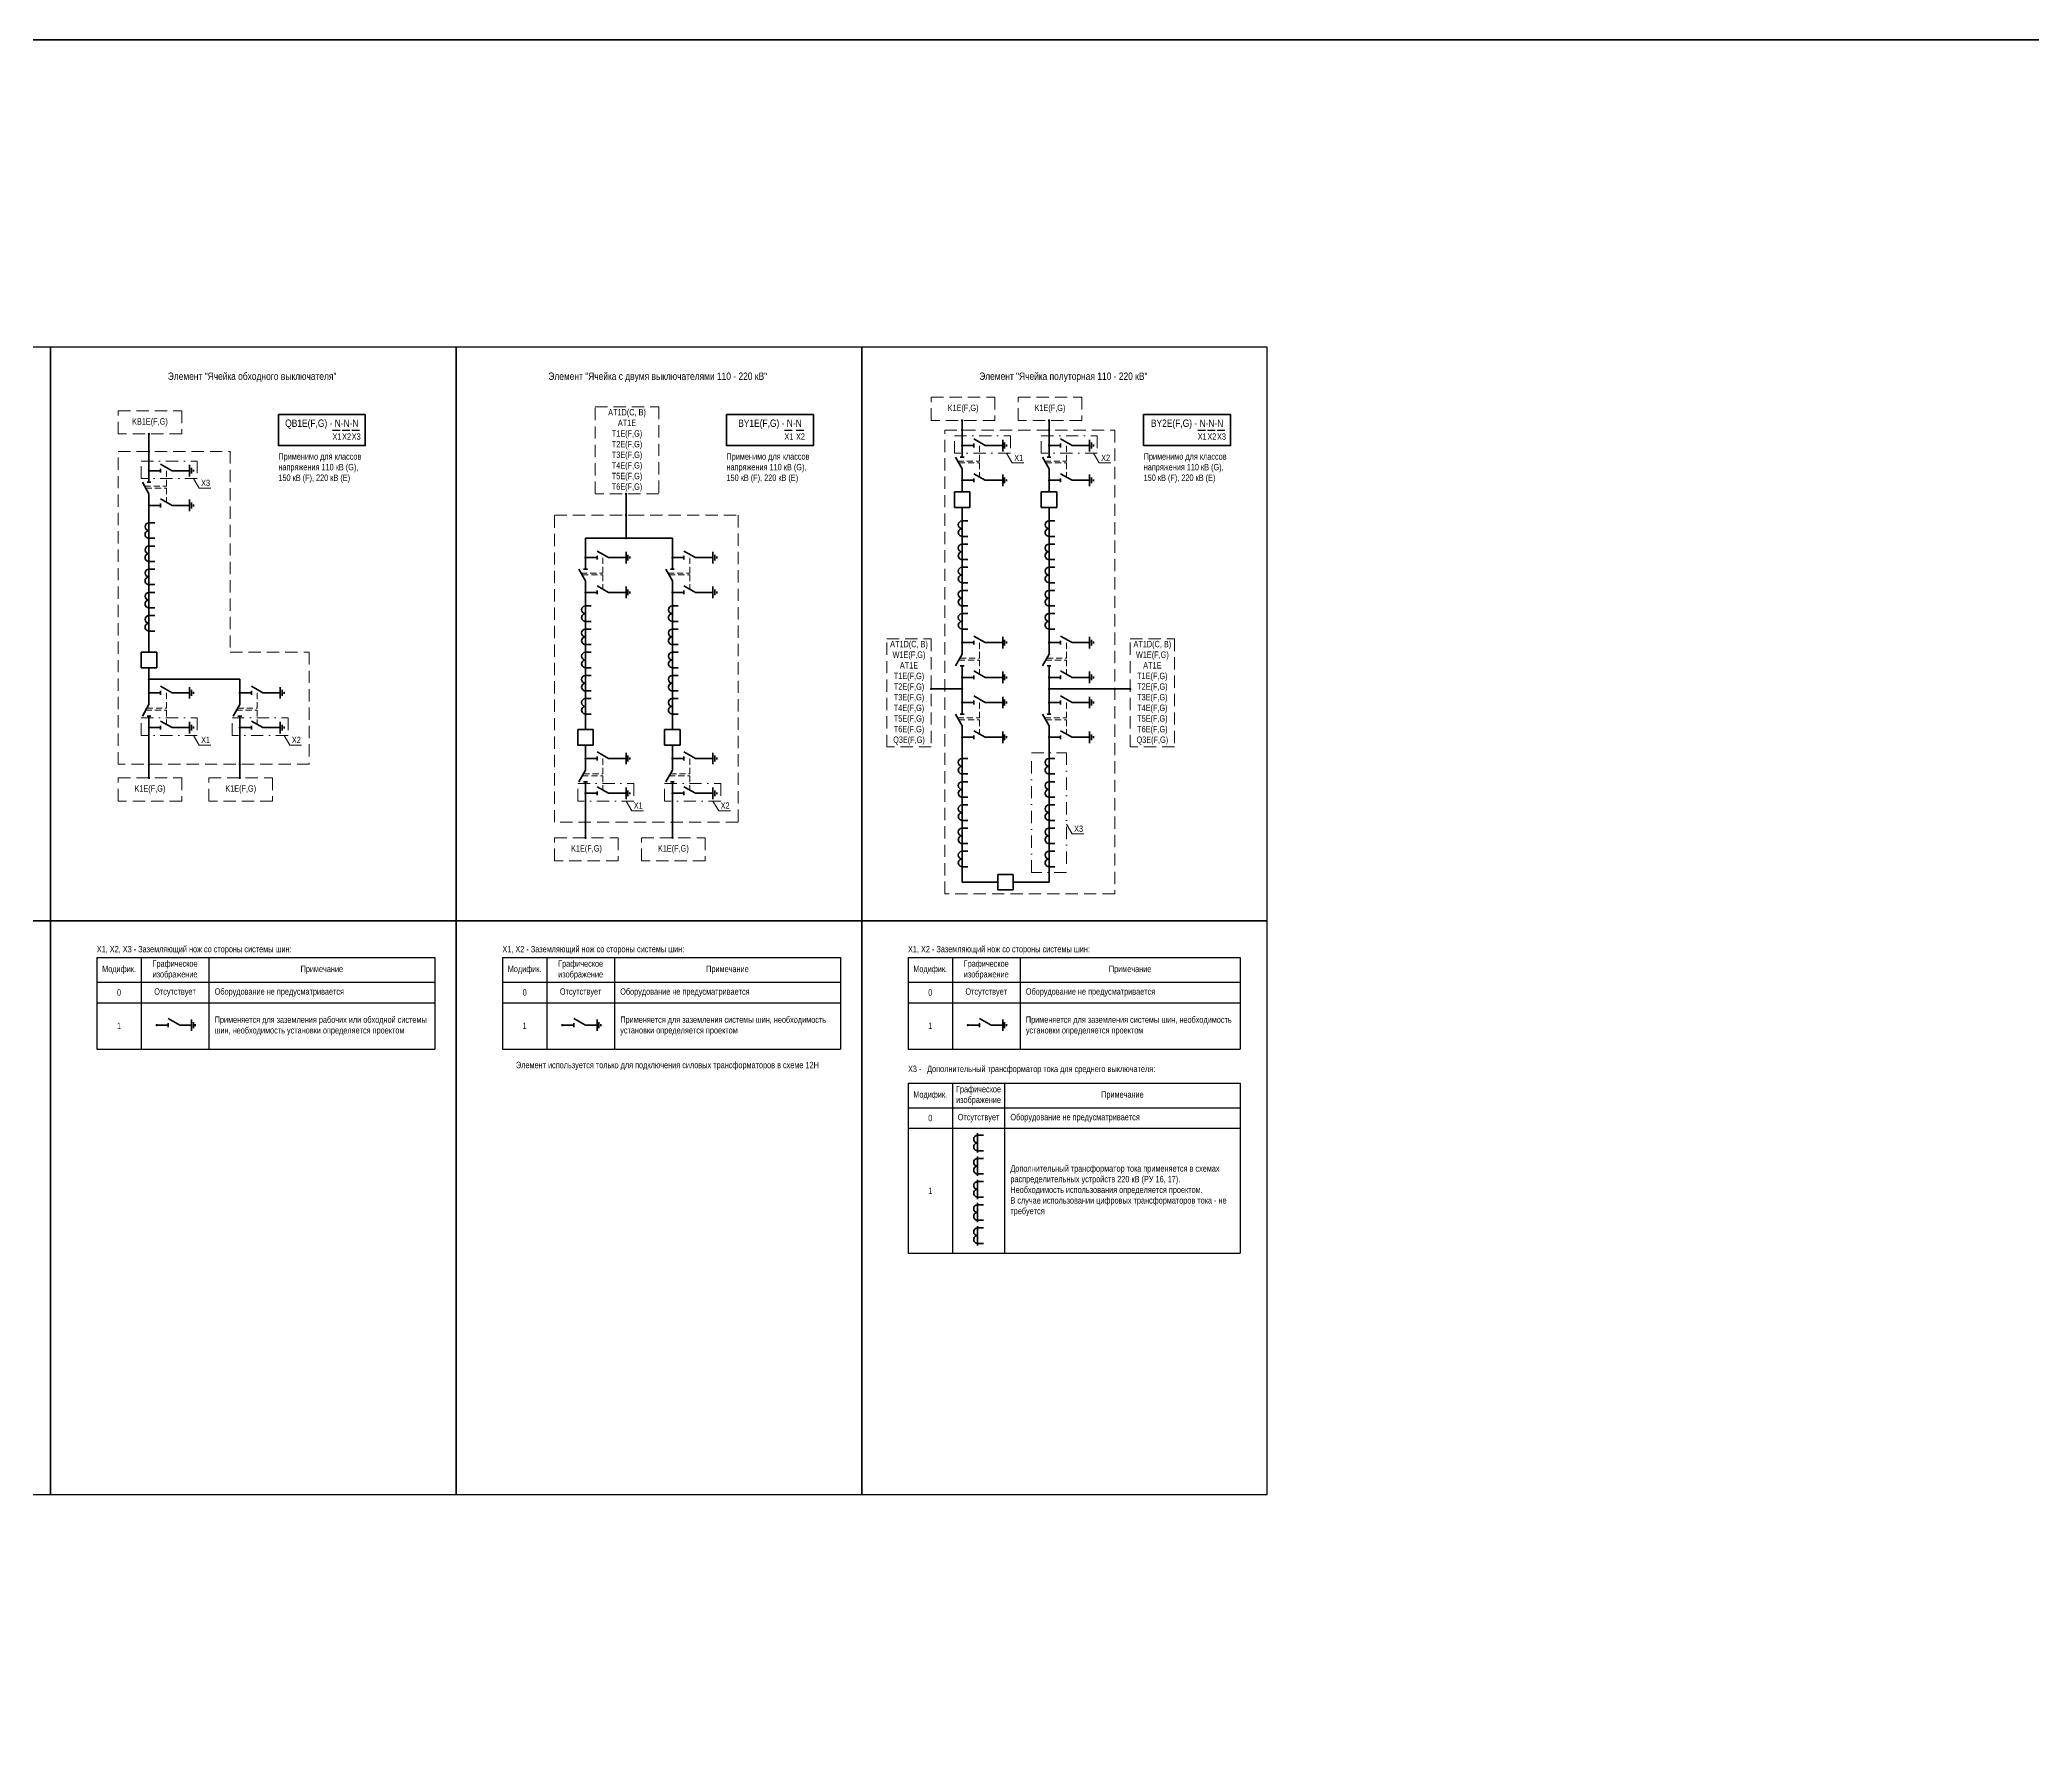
# Model space of a CAD drawing. Header units: millimetres. Extents: x 2565 to 10526, y 3800 to 9503.
# Drawn here: x 5732 to 6763, y 6908 to 7785 of the extents above; entities that cross this region are included whole.
import ezdxf
from ezdxf.enums import TextEntityAlignment as Align

# ---------------------------------------------------------------- set-up
doc = ezdxf.new("R2010")
doc.units = ezdxf.units.MM
doc.linetypes.add('штриховая2', pattern=[9.525, 6.35, -3.175])
doc.linetypes.add('штрихпунктирная2', pattern=[12.7, 6.35, -3.175, 0, -3.175])
for name, color, linetype, lineweight in [('Обводящая', 1, 'штрихпунктирная2', 13), ('Основная', 7, 'Continuous', 30), ('Толстая', 7, 'Continuous', 53), ('Штриховая', 7, 'штриховая2', 20)]:
    doc.layers.add(name, color=color, linetype=linetype, lineweight=lineweight)
doc.layers.add('Рамка', color=190, linetype='Continuous', lineweight=25, plot=False)
doc.styles.add('Narrow', font='ARIALN.TTF')
doc.styles.add('Вывод', font='tahoma.ttf', dxfattribs={"height": 2.5})
doc.styles.add('Компонент', font='ARIALN.TTF', dxfattribs={"height": 3.5})

# ---------------------------------------------------------------- blocks, each defined once
blk = doc.blocks.new('*U25')
at = {"color": 0}
for p, q in [((-3, 0), (0, 0)), ((0, -3), (0, 3)), ((1, -1.5), (1, 1.5)), ((2, -0.5), (2, 0.5))]:
    blk.add_line(p, q, dxfattribs=at)
blk = doc.blocks.new('*U191')
at = {"color": 0}
blk.add_line((0, 0), (6, 3.4), dxfattribs=at)
blk = doc.blocks.new('*U35')
at = {"color": 0}
blk.add_line((0, -1), (0, 1), dxfattribs=at)
blk = doc.blocks.new('*U33')
at = {"color": 0}
for p, q in [((0, 3), (0, 9)), ((0, -9), (0, -3))]:
    blk.add_line(p, q, dxfattribs=at)
at = {"color": 0, "ltscale": 0.25, "rotation": 89.99999999999999}
for name, p in [('*U191', (0, -3)), ('*U35', (0, 3))]:
    blk.add_blockref(name, p, dxfattribs=at)
at = {"layer": 'Основная'}
for tag, height, style, p in [('ОУ', 3.5, 'Компонент', (-12, 0)), ('В1', 2.5, 'Вывод', (2, 7)), ('В2', 2.5, 'Вывод', (2, -7))]:
    blk.add_attdef(tag, text='', height=height, dxfattribs=dict(at, style=style)).set_placement(p, align=Align.MIDDLE_CENTER)
blk = doc.blocks.new('*U56')
at = {"color": 0}
for p, q in [((0, 0), (-8, 0)), ((-8, -8), (-8, 0)), ((0, -8), (0, 0)), ((0, -8), (-8, -8))]:
    blk.add_line(p, q, dxfattribs=at)
at = {"layer": 'Основная', "style": 'Компонент'}
blk.add_attdef('ОУ', text='', height=3.5, dxfattribs=at).set_placement((-15, -3), align=Align.MIDDLE_CENTER)
blk = doc.blocks.new('*U42')
at = {"color": 0, "lineweight": 50}
blk.add_line((0, -5), (0, 5), dxfattribs=at)
at = {"color": 0, "ltscale": 0.25}
for p, q in [((0, 4), (3, 4)), ((0, -4), (3, -4))]:
    blk.add_line(p, q, dxfattribs=at)
for centre, major_axis, start_param, end_param in [((0, -2), (-2, 0), 4.712389, 7.853982), ((0, 2), (0, -2), 3.141593, 6.283185)]:
    blk.add_ellipse(centre, major_axis=major_axis, ratio=1, start_param=start_param, end_param=end_param, dxfattribs=at)
at = {"layer": 'Основная'}
for tag, height, style, p in [('ОУ', 3.5, 'Компонент', (-6, 0)), ('В1', 2.5, 'Вывод', (5, 6)), ('В2', 2.5, 'Вывод', (5, -6))]:
    blk.add_attdef(tag, text='', height=height, dxfattribs=dict(at, style=style)).set_placement(p, align=Align.MIDDLE_CENTER)
blk = doc.blocks.new('*U93')
at = {"color": 0}
for p, q in [((0, 9), (0, 3)), ((0, -3), (0, -9))]:
    blk.add_line(p, q, dxfattribs=at)
at = {"color": 0, "ltscale": 0.25, "xscale": -1, "rotation": 90}
for name, p in [('*U191', (0, 3)), ('*U35', (0, -3))]:
    blk.add_blockref(name, p, dxfattribs=at)
at = {"layer": 'Основная'}
for tag, height, style, p in [('ОУ', 3.5, 'Компонент', (-12, 0)), ('В2', 2.5, 'Вывод', (2, 7)), ('В1', 2.5, 'Вывод', (2, -7))]:
    blk.add_attdef(tag, text='', height=height, dxfattribs=dict(at, style=style)).set_placement(p, align=Align.MIDDLE_CENTER)
blk = doc.blocks.new('*U41')
at = {"color": 0}
for p, q in [((-3, 0), (-9, 0)), ((9, 0), (3, 0))]:
    blk.add_line(p, q, dxfattribs=at)
at = {"color": 0, "ltscale": 0.25, "xscale": -1}
for name, p in [('*U191', (3, 0)), ('*U35', (-3, 0))]:
    blk.add_blockref(name, p, dxfattribs=at)
at = {"layer": 'Основная'}
for tag, height, style, p in [('ОУ', 3.5, 'Компонент', (0, 12)), ('В1', 2.5, 'Вывод', (-7, -2)), ('В2', 2.5, 'Вывод', (7, -2))]:
    blk.add_attdef(tag, text='', height=height, dxfattribs=dict(at, style=style)).set_placement(p, align=Align.MIDDLE_CENTER)
blk = doc.blocks.new('*T73')
at = {"layer": 'Основная', "color": 0, "linetype": 'ByBlock', "lineweight": -2, "transparency": 16777216}
for p, q in [((0, 0), (175, 0)), ((0, 0), (0, -47.4)), ((23, 0), (23, -47.4)), ((58, 0), (58, -47.4)), ((175, 0), (175, -47.4)), ((0, -12.8), (175, -12.8)), ((0, -23.4), (175, -23.4)), ((0, -47.4), (175, -47.4))]:
    blk.add_line(p, q, dxfattribs=at)
at = {"layer": 'Основная', "color": 0, "transparency": 16777216, "char_height": 3.3, "style": 'Narrow'}
for s, insert, width, attachment_point in [('Модифик.', (11.5, -6.4), 20, 5), ('Графическое изображение', (40.5, -6.4), 32, 5), ('Примечание', (116.5, -6.4), 114, 5), ('0', (11.5, -18.1), 20, 5), ('Отсутствует', (40.5, -18.1), 32, 5), ('Оборудование не предусматривается', (61, -18.1), 111, 4), ('Применяется для заземления системы шин, необходимость установки определяется проектом', (61, -35.4), 111, 4), ('1', (11.5, -35.4), 20, 5)]:
    blk.add_mtext(s, dxfattribs=dict(at, insert=insert, width=width, attachment_point=attachment_point))
blk = doc.blocks.new('*T74')
at = {"layer": 'Основная', "color": 0, "linetype": 'ByBlock', "lineweight": -2, "transparency": 16777216}
for p, q in [((0, 0), (172, 0)), ((0, 0), (0, -47.4)), ((23, 0), (23, -47.4)), ((58, 0), (58, -47.4)), ((172, 0), (172, -47.4)), ((0, -12.8), (172, -12.8)), ((0, -23.4), (172, -23.4)), ((0, -47.4), (172, -47.4))]:
    blk.add_line(p, q, dxfattribs=at)
at = {"layer": 'Основная', "color": 0, "transparency": 16777216, "char_height": 3.3, "style": 'Narrow'}
for s, insert, width, attachment_point in [('Модифик.', (11.5, -6.4), 20, 5), ('Графическое изображение', (40.5, -6.4), 32, 5), ('Примечание', (115, -6.4), 111, 5), ('0', (11.5, -18.1), 20, 5), ('Отсутствует', (40.5, -18.1), 32, 5), ('Оборудование не предусматривается', (61, -18.1), 108, 4), ('Применяется для заземления системы шин, необходимость установки определяется проектом', (61, -35.4), 108, 4), ('1', (11.5, -35.4), 20, 5)]:
    blk.add_mtext(s, dxfattribs=dict(at, insert=insert, width=width, attachment_point=attachment_point))
blk = doc.blocks.new('*T75')
at = {"layer": 'Основная', "color": 0, "linetype": 'ByBlock', "lineweight": -2, "transparency": 16777216}
for p, q in [((0, 0), (172, 0)), ((0, 0), (0, -88)), ((23, 0), (23, -88)), ((50, 0), (50, -88)), ((172, 0), (172, -88)), ((0, -12.8), (172, -12.8)), ((0, -23.4), (172, -23.4)), ((0, -88), (172, -88))]:
    blk.add_line(p, q, dxfattribs=at)
at = {"layer": 'Основная', "color": 0, "transparency": 16777216, "char_height": 3.3, "style": 'Narrow'}
for s, insert, width, attachment_point in [('Модифик.', (11.5, -6.4), 20, 5), ('Графическое изображение', (36.5, -6.4), 24, 5), ('Примечание', (111, -6.4), 119, 5), ('0', (11.5, -18.1), 20, 5), ('Отсутствует', (36.5, -18.1), 24, 5), ('Оборудование не предусматривается', (53, -18.1), 116, 4), ('Дополнительный трансформатор тока применяется в схемах распределительных устройств 220 кВ (РУ 16, 17). Необходимость использования определяется проектом.\\PВ случае использовании цифровых трансформаторов тока - не требуется', (53, -55.7), 116, 4), ('1', (11.5, -55.7), 20, 5)]:
    blk.add_mtext(s, dxfattribs=dict(at, insert=insert, width=width, attachment_point=attachment_point))
blk = doc.blocks.new('*T78')
at = {"layer": 'Основная', "color": 0, "linetype": 'ByBlock', "lineweight": -2, "transparency": 16777216}
for p, q in [((0, 0), (175, 0)), ((0, 0), (0, -47.4)), ((23, 0), (23, -47.4)), ((58, 0), (58, -47.4)), ((175, 0), (175, -47.4)), ((0, -12.8), (175, -12.8)), ((0, -23.4), (175, -23.4)), ((0, -47.4), (175, -47.4))]:
    blk.add_line(p, q, dxfattribs=at)
at = {"layer": 'Основная', "color": 0, "transparency": 16777216, "char_height": 3.3, "style": 'Narrow'}
for s, insert, width, attachment_point in [('Модифик.', (11.5, -6.4), 20, 5), ('Графическое изображение', (40.5, -6.4), 32, 5), ('Примечание', (116.5, -6.4), 114, 5), ('0', (11.5, -18.1), 20, 5), ('Отсутствует', (40.5, -18.1), 32, 5), ('Оборудование не предусматривается', (61, -18.1), 111, 4), ('Применяется для заземления рабочих или обходной системы шин, необходимость установки определяется проектом', (61, -35.4), 111, 4), ('1', (11.5, -35.4), 20, 5)]:
    blk.add_mtext(s, dxfattribs=dict(at, insert=insert, width=width, attachment_point=attachment_point))

msp = doc.modelspace()

# ---------------------------------------------------------------- linework, layer by layer
at = {"layer": 'Обводящая', "linetype": 'штрихпунктирная2'}
for points in [[(6205, 7580), (6234, 7580), (6234, 7571), (6205, 7571)], [(6250, 7580), (6279, 7580), (6279, 7571), (6250, 7571)], [(5784, 7567), (5813, 7567), (5813, 7558), (5784, 7558)], [(5784, 7434), (5813, 7434), (5813, 7425), (5784, 7425)], [(5831, 7434), (5860, 7434), (5860, 7425), (5831, 7425)], [(6245, 7416), (6263, 7416), (6263, 7354), (6245, 7354)], [(6010, 7400), (6039, 7400), (6039, 7391), (6010, 7391)], [(6055, 7400), (6084, 7400), (6084, 7391), (6055, 7391)]]:
    msp.add_lwpolyline(points, close=True, dxfattribs=at)
at = {"layer": 'Обводящая'}
for points in [[(6232, 7571), (6235, 7566), (6241, 7566)], [(6277, 7571), (6280, 7566), (6286, 7566)], [(5811, 7558), (5814, 7553), (5820, 7553)], [(5811, 7425), (5814, 7420), (5820, 7420)], [(5858, 7425), (5861, 7420), (5867, 7420)], [(6035, 7391), (6038, 7386), (6044, 7386)], [(6080, 7391), (6083, 7386), (6089, 7386)], [(6263, 7379), (6266, 7374), (6272, 7374)]]:
    msp.add_lwpolyline(points, dxfattribs=at)
at = {"layer": 'Основная', "color": 5, "lineweight": 70}
msp.add_lwpolyline([(4029, 7785), (10150, 7785), (10150, 6031), (4029, 6031)], close=True, dxfattribs=at)
at = {"layer": 'Основная'}
for points in [[(5883, 7583), (5887, 7583)], [(5888, 7583), (5892, 7583)], [(5893, 7583), (5897, 7583)], [(6117, 7583), (6121, 7583)], [(6123, 7583), (6127, 7583)], [(6331, 7583), (6335, 7583)], [(6336, 7583), (6340, 7583)], [(6341, 7583), (6345, 7583)]]:
    msp.add_lwpolyline(points, dxfattribs=at)
at = {"layer": 'Рамка'}
for points in [[(5527, 7329), (5737, 7329), (5737, 7626), (5527, 7626)], [(5737, 7329), (5947, 7329), (5947, 7626), (5737, 7626)], [(5947, 7329), (6157, 7329), (6157, 7626), (5947, 7626)], [(6157, 7329), (6367, 7329), (6367, 7626), (6157, 7626)], [(5527, 7032), (5737, 7032), (5737, 7329), (5527, 7329)], [(5737, 7032), (5947, 7032), (5947, 7329), (5737, 7329)], [(5947, 7032), (6157, 7032), (6157, 7329), (5947, 7329)], [(6157, 7032), (6367, 7032), (6367, 7329), (6157, 7329)]]:
    msp.add_lwpolyline(points, close=True, dxfattribs=at)
at = {"layer": 'Толстая'}
for points in [[(5855, 7591), (5900, 7591), (5900, 7575), (5855, 7575)], [(6087, 7591), (6132, 7591), (6132, 7575), (6087, 7575)], [(6303, 7591), (6348, 7591), (6348, 7575), (6303, 7575)]]:
    msp.add_lwpolyline(points, close=True, dxfattribs=at)
at = {"layer": 'Толстая', "ltscale": 0.25, "const_width": 0.6}
for points in [[(6208.7, 7588, 1), (6209.3, 7588, 1)], [(6208.7, 7583, 1), (6209.3, 7583, 1)], [(6253.7, 7588, 1), (6254.3, 7588, 1)], [(6253.7, 7583, 1), (6254.3, 7583, 1)], [(5787.7, 7581, 1), (5788.3, 7581, 1)], [(5787.7, 7572, 1), (5788.3, 7572, 1)], [(6208.7, 7575, 1), (6209.3, 7575, 1)], [(6253.7, 7575, 1), (6254.3, 7575, 1)], [(5787.7, 7562, 1), (5788.3, 7562, 1)], [(6208.7, 7557, 1), (6209.3, 7557, 1)], [(6253.7, 7557, 1), (6254.3, 7557, 1)], [(5787.7, 7544, 1), (5788.3, 7544, 1)], [(6034.7, 7550, 1), (6035.3, 7550, 1)], [(6034.7, 7539, 1), (6035.3, 7539, 1)], [(6034.7, 7527, 1), (6035.3, 7527, 1)], [(6013.7, 7517, 1), (6014.3, 7517, 1)], [(6058.7, 7517, 1), (6059.3, 7517, 1)], [(6013.7, 7499, 1), (6014.3, 7499, 1)], [(6058.7, 7499, 1), (6059.3, 7499, 1)], [(6208.7, 7473, 1), (6209.3, 7473, 1)], [(6253.7, 7473, 1), (6254.3, 7473, 1)], [(5787.7, 7454, 1), (5788.3, 7454, 1)], [(5787.7, 7447, 1), (5788.3, 7447, 1)], [(5834.7, 7447, 1), (5835.3, 7447, 1)], [(6192.7, 7449, 1), (6193.3, 7449, 1)], [(6199.7, 7449, 1), (6200.3, 7449, 1)], [(6208.7, 7455, 1), (6209.3, 7455, 1)], [(6208.7, 7449, 1), (6209.3, 7449, 1)], [(6253.7, 7455, 1), (6254.3, 7455, 1)], [(6253.7, 7449, 1), (6254.3, 7449, 1)], [(6287.7, 7449, 1), (6288.3, 7449, 1)], [(6295.7, 7449, 1), (6296.3, 7449, 1)], [(6208.7, 7442, 1), (6209.3, 7442, 1)], [(6253.7, 7442, 1), (6254.3, 7442, 1)], [(5787.7, 7429, 1), (5788.3, 7429, 1)], [(5834.7, 7429, 1), (5835.3, 7429, 1)], [(6208.7, 7424, 1), (6209.3, 7424, 1)], [(6253.7, 7424, 1), (6254.3, 7424, 1)], [(5787.7, 7410, 1), (5788.3, 7410, 1)], [(5834.7, 7410, 1), (5835.3, 7410, 1)], [(6013.7, 7413, 1), (6014.3, 7413, 1)], [(6058.7, 7413, 1), (6059.3, 7413, 1)], [(5787.7, 7403, 1), (5788.3, 7403, 1)], [(5834.7, 7403, 1), (5835.3, 7403, 1)], [(6013.7, 7395, 1), (6014.3, 7395, 1)], [(6058.7, 7395, 1), (6059.3, 7395, 1)], [(6013.7, 7380, 1), (6014.3, 7380, 1)], [(6058.7, 7380, 1), (6059.3, 7380, 1)], [(6013.7, 7372, 1), (6014.3, 7372, 1)], [(6058.7, 7372, 1), (6059.3, 7372, 1)], [(5791.7, 7275, 1), (5792.3, 7275, 1)], [(6001.7, 7275, 1), (6002.3, 7275, 1)], [(6211.7, 7275, 1), (6212.3, 7275, 1)]]:
    msp.add_lwpolyline(points, format="xyb", close=True, dxfattribs=at)
at = {"layer": 'Толстая'}
for points in [[(6209, 7575), (6209, 7588)], [(6254, 7575), (6254, 7588)], [(5788, 7562), (5788, 7581)], [(6209, 7557), (6209, 7551)], [(6254, 7557), (6254, 7551)], [(5788, 7468), (5788, 7544)], [(6035, 7527), (6035, 7550)], [(6209, 7543), (6209, 7473)], [(6254, 7543), (6254, 7473)], [(6014, 7527), (6014, 7517)], [(6059, 7527), (6014, 7527)], [(6059, 7527), (6059, 7517)], [(6014, 7499), (6014, 7428)], [(6059, 7499), (6059, 7428)], [(5788, 7456), (5788, 7460)], [(5788, 7456), (5788, 7447)], [(5788, 7454), (5835, 7454), (5835, 7447)], [(6209, 7449), (6193, 7449)], [(6209, 7455), (6209, 7442)], [(6254, 7455), (6254, 7442)], [(6296, 7449), (6254, 7449)], [(5788, 7429), (5788, 7403)], [(5835, 7429), (5835, 7403)], [(6014, 7420), (6014, 7413)], [(6059, 7420), (6059, 7413)], [(6209, 7424), (6209, 7349)], [(6254, 7424), (6254, 7417)], [(6254, 7417), (6254, 7349)], [(6014, 7395), (6014, 7372)], [(6059, 7395), (6059, 7372)], [(6209, 7349), (6227.5, 7349)], [(6235.5, 7349), (6254, 7349)]]:
    msp.add_lwpolyline(points, dxfattribs=at)
at = {"layer": 'Штриховая', "linetype": 'штриховая2'}
for points in [[(5772, 7593), (5805, 7593), (5805, 7581), (5772, 7581)], [(6019, 7595), (6052, 7595), (6052, 7550), (6019, 7550)], [(5772, 7403), (5805, 7403), (5805, 7391), (5772, 7391)], [(5819, 7403), (5852, 7403), (5852, 7391), (5819, 7391)], [(5998, 7372), (6031, 7372), (6031, 7360), (5998, 7360)], [(6043, 7372), (6076, 7372), (6076, 7360), (6043, 7360)]]:
    msp.add_lwpolyline(points, close=True, dxfattribs=at)
at = {"layer": 'Штриховая'}
for points in [[(6193, 7600), (6226, 7600), (6226, 7588), (6193, 7588)], [(6238, 7600), (6271, 7600), (6271, 7588), (6238, 7588)], [(6200, 7583), (6288, 7583), (6288, 7343), (6200, 7343)], [(6170, 7475), (6193, 7475), (6193, 7419), (6170, 7419)], [(6296, 7475), (6319, 7475), (6319, 7419), (6296, 7419)]]:
    msp.add_lwpolyline(points, close=True, dxfattribs=at)
at = {"layer": 'Штриховая', "linetype": 'штриховая2'}
for points in [[(5871, 7410), (5772, 7410), (5772, 7572), (5830, 7572), (5830, 7468), (5871, 7468), (5871, 7410)], [(6093, 7380), (5998, 7380), (5998, 7539), (6038, 7539), (6038, 7539), (6093, 7539), (6093, 7380)]]:
    msp.add_lwpolyline(points, dxfattribs=at)
at = {"layer": 'Штриховая', "ltscale": 0.5}
for points in [[(6206.7, 7567), (6218, 7567), (6218, 7576.7)], [(6251.7, 7567), (6263, 7567), (6263, 7576.7)], [(5785.7, 7554), (5797, 7554), (5797, 7563.7)], [(6207.3, 7566), (6218, 7566), (6218, 7558.7)], [(6252.3, 7566), (6263, 7566), (6263, 7558.7)], [(5786.3, 7553), (5797, 7553), (5797, 7545.7)], [(6011.7, 7509), (6023, 7509), (6023, 7518.7)], [(6056.7, 7509), (6068, 7509), (6068, 7518.7)], [(6012.3, 7508), (6023, 7508), (6023, 7500.7)], [(6057.3, 7508), (6068, 7508), (6068, 7500.7)], [(6207.9, 7465), (6218, 7465), (6218, 7474.7)], [(6252.9, 7465), (6263, 7465), (6263, 7474.7)], [(6207.3, 7464), (6218, 7464), (6218, 7456.7)], [(6252.3, 7464), (6263, 7464), (6263, 7456.7)], [(5786.9, 7439), (5797, 7439), (5797, 7448.7)], [(5833.9, 7439), (5844, 7439), (5844, 7448.7)], [(5786.3, 7438), (5797, 7438), (5797, 7430.7)], [(5833.3, 7438), (5844, 7438), (5844, 7430.7)], [(6206.7, 7434), (6218, 7434), (6218, 7443.7)], [(6251.7, 7434), (6263, 7434), (6263, 7443.7)], [(6207.3, 7433), (6218, 7433), (6218, 7425.7)], [(6252.3, 7433), (6263, 7433), (6263, 7425.7)], [(6012.9, 7405), (6023, 7405), (6023, 7414.7)], [(6057.9, 7405), (6068, 7405), (6068, 7414.7)], [(6012.3, 7404), (6023, 7404), (6023, 7396.7)], [(6057.3, 7404), (6068, 7404), (6068, 7396.7)]]:
    msp.add_lwpolyline(points, dxfattribs=at)

# ---------------------------------------------------------------- block references
for name, p in [('*T78', (5761, 7310)), ('*T73', (5971, 7310)), ('*T74', (6181, 7310)), ('*T75', (6181, 7245))]:
    msp.add_blockref(name, p)
at = {"layer": 'Толстая', "ltscale": 0.25}
for name, p in [('*U33', (6209, 7566)), ('*U41', (6218, 7575)), ('*U25', (6230, 7575)), ('*U33', (6254, 7566)), ('*U41', (6263, 7575)), ('*U25', (6275, 7575)), ('*U33', (5788, 7553)), ('*U41', (5797, 7562)), ('*U25', (5809, 7562)), ('*U56', (6213, 7551)), ('*U41', (6218, 7557)), ('*U25', (6230, 7557)), ('*U56', (6258, 7551)), ('*U41', (6263, 7557)), ('*U25', (6275, 7557)), ('*U41', (5797, 7544)), ('*U25', (5809, 7544)), ('*U42', (5788, 7531)), ('*U42', (6209, 7532)), ('*U42', (6254, 7532)), ('*U42', (5788, 7519)), ('*U41', (6023, 7517)), ('*U25', (6035, 7517)), ('*U41', (6068, 7517)), ('*U25', (6080, 7517)), ('*U42', (6209, 7520)), ('*U42', (6254, 7520)), ('*U42', (5788, 7507)), ('*U33', (6014, 7508)), ('*U33', (6059, 7508)), ('*U42', (6209, 7508)), ('*U42', (6254, 7508)), ('*U42', (5788, 7495)), ('*U41', (6023, 7499)), ('*U25', (6035, 7499)), ('*U41', (6068, 7499)), ('*U25', (6080, 7499)), ('*U42', (6209, 7496)), ('*U42', (6254, 7496)), ('*U42', (6014, 7488)), ('*U42', (6059, 7488)), ('*U42', (6209, 7484)), ('*U42', (6254, 7484)), ('*U42', (5788, 7483)), ('*U42', (6014, 7476)), ('*U42', (6059, 7476)), ('*U42', (6014, 7464)), ('*U42', (6059, 7464)), ('*U93', (6209, 7464)), ('*U41', (6218, 7473)), ('*U25', (6230, 7473)), ('*U93', (6254, 7464)), ('*U41', (6263, 7473)), ('*U25', (6275, 7473)), ('*U56', (5792, 7468)), ('*U41', (6218, 7455)), ('*U25', (6230, 7455)), ('*U41', (6263, 7455)), ('*U25', (6275, 7455)), ('*U41', (5797, 7447)), ('*U25', (5809, 7447)), ('*U41', (5844, 7447)), ('*U25', (5856, 7447)), ('*U42', (6014, 7452)), ('*U42', (6059, 7452)), ('*U93', (5788, 7438)), ('*U93', (5835, 7438)), ('*U42', (6014, 7440)), ('*U42', (6059, 7440)), ('*U33', (6209, 7433)), ('*U41', (6218, 7442)), ('*U25', (6230, 7442)), ('*U33', (6254, 7433)), ('*U41', (6263, 7442)), ('*U25', (6275, 7442)), ('*U41', (5797, 7429)), ('*U25', (5809, 7429)), ('*U41', (5844, 7429)), ('*U25', (5856, 7429)), ('*U56', (6018, 7428)), ('*U56', (6063, 7428)), ('*U41', (6218, 7424)), ('*U25', (6230, 7424)), ('*U41', (6263, 7424)), ('*U25', (6275, 7424)), ('*U93', (6014, 7404)), ('*U41', (6023, 7413)), ('*U25', (6035, 7413)), ('*U93', (6059, 7404)), ('*U41', (6068, 7413)), ('*U25', (6080, 7413)), ('*U42', (6209, 7409)), ('*U42', (6254, 7409)), ('*U41', (6023, 7395)), ('*U25', (6035, 7395)), ('*U41', (6068, 7395)), ('*U25', (6080, 7395)), ('*U42', (6209, 7397)), ('*U42', (6254, 7397)), ('*U42', (6209, 7385)), ('*U42', (6254, 7385)), ('*U42', (6209, 7373)), ('*U42', (6254, 7373)), ('*U42', (6209, 7361)), ('*U42', (6254, 7361)), ('*U56', (6235.5, 7353)), ('*U41', (5801, 7275)), ('*U25', (5810, 7275)), ('*U41', (6011, 7275)), ('*U25', (6020, 7275)), ('*U41', (6221, 7275)), ('*U25', (6230, 7275)), ('*U42', (6217, 7214)), ('*U42', (6217, 7202)), ('*U42', (6217, 7190)), ('*U42', (6217, 7178)), ('*U42', (6217, 7166))]:
    msp.add_blockref(name, p, dxfattribs=at)

# ---------------------------------------------------------------- texts
at = {"layer": 'Основная', "style": 'Narrow'}
for s, p in [('Элемент "Ячейка обходного выключателя" ', (5842, 7609)), ('Элемент "Ячейка с двумя выключателями 110 - 220 кВ" ', (6052, 7609)), ('Элемент "Ячейка полуторная 110 - 220 кВ" ', (6262, 7609))]:
    msp.add_text(s, height=3.8, dxfattribs=at).set_placement(p, align=Align.CENTER)
at = {"layer": 'Основная', "style": 'Narrow', "width": 0.8}
for s, p in [('X1', (5883, 7578)), ('X2', (5888, 7578)), ('X3', (5893, 7578)), ('X1', (6331, 7578)), ('X2', (6336, 7578)), ('X3', (6341, 7578))]:
    msp.add_text(s, height=3.3, dxfattribs=at).set_placement(p)
at = {"layer": 'Основная', "style": 'Narrow'}
for s, p in [('X1', (6117, 7578)), ('X2', (6123, 7578)), ('X1', (6236, 7567)), ('X2', (6281, 7567)), ('X3', (5815, 7554)), ('X1', (5815, 7421)), ('X2', (5862, 7421)), ('X1', (6039, 7387)), ('X2', (6084, 7387)), ('X3', (6267, 7375))]:
    msp.add_text(s, height=3.3, dxfattribs=at).set_placement(p)
for s, insert, char_height, width, attachment_point in [('AT1D(C, B)\\PAT1E\\PT1E(F,G)\\PT2E(F,G)\\PT3E(F,G)\\PT4E(F,G)\\PT5E(F,G)\\PT6E(F,G)', (6035.5, 7572.5), 3.3, 33, 5), ('K1E(F,G)', (6209.5, 7594), 3.3, 33, 5), ('K1E(F,G)', (6254.5, 7594), 3.3, 33, 5), ('KB1E(F,G)', (5788.5, 7587), 3.3, 33, 5), ('\\pi-11.4,l11.4,t11.4;QB1E(F,G) - N-N-N ', (5877.5, 7586), 3.8, 45, 5), ('\\pi-11.4,l11.4,t11.4;BY1E(F,G) - N-N', (6109.5, 7586), 3.8, 45, 5), ('\\pi-11.4,l11.4,t11.4;BY2E(F,G) - N-N-N ', (6325.5, 7586), 3.8, 45, 5), ('Применимо для классов напряжения 110 кВ (G), 150 кВ (F), 220 кВ (E)', (5855, 7571), 3.3, 47, 1), ('Применимо для классов напряжения 110 кВ (G), 150 кВ (F), 220 кВ (E)', (6087, 7571), 3.3, 47, 1), ('Применимо для классов напряжения 110 кВ (G), 150 кВ (F), 220 кВ (E)', (6303, 7571), 3.3, 47, 1), ('AT1D(C, B)\\PW1E(F,G)\\PAT1E\\PT1E(F,G)\\PT2E(F,G)\\PT3E(F,G)\\PT4E(F,G)\\PT5E(F,G)\\PT6E(F,G)\\PQ3E(F,G)', (6181.5, 7447), 3.3, 23, 5), ('AT1D(C, B)\\PW1E(F,G)\\PAT1E\\PT1E(F,G)\\PT2E(F,G)\\PT3E(F,G)\\PT4E(F,G)\\PT5E(F,G)\\PT6E(F,G)\\PQ3E(F,G)', (6307.5, 7447), 3.3, 23, 5), ('K1E(F,G)', (5788.5, 7397), 3.3, 33, 5), ('K1E(F,G)', (5835.5, 7397), 3.3, 33, 5), ('K1E(F,G)', (6014.5, 7366), 3.3, 33, 5), ('K1E(F,G)', (6059.5, 7366), 3.3, 33, 5), ('\\pi-9.9,l9.9,t9.9;X1, X2, X3 - Заземляющий нож со стороны системы шин:', (5761, 7316), 3.3, 166, 1), ('\\pi-9.9,l9.9,t9.9;X1, X2 - Заземляющий нож со стороны системы шин:', (5971, 7316), 3.3, 166, 1), ('\\pi-9.9,l9.9,t9.9;X1, X2 - Заземляющий нож со стороны системы шин:', (6181, 7316), 3.3, 166, 1), ('Элемент используется только для подключения силовых трансформаторов в схеме 12Н', (5978, 7256), 3.3, 161, 1), ('\\pi-9.9,l9.9,t9.9;X3 -^IДополнительный трансформатор тока для среднего выключателя:', (6181, 7254), 3.3, 150, 1)]:
    msp.add_mtext(s, dxfattribs=dict(at, insert=insert, char_height=char_height, width=width, attachment_point=attachment_point))

doc.saveas('drawing.dxf')
